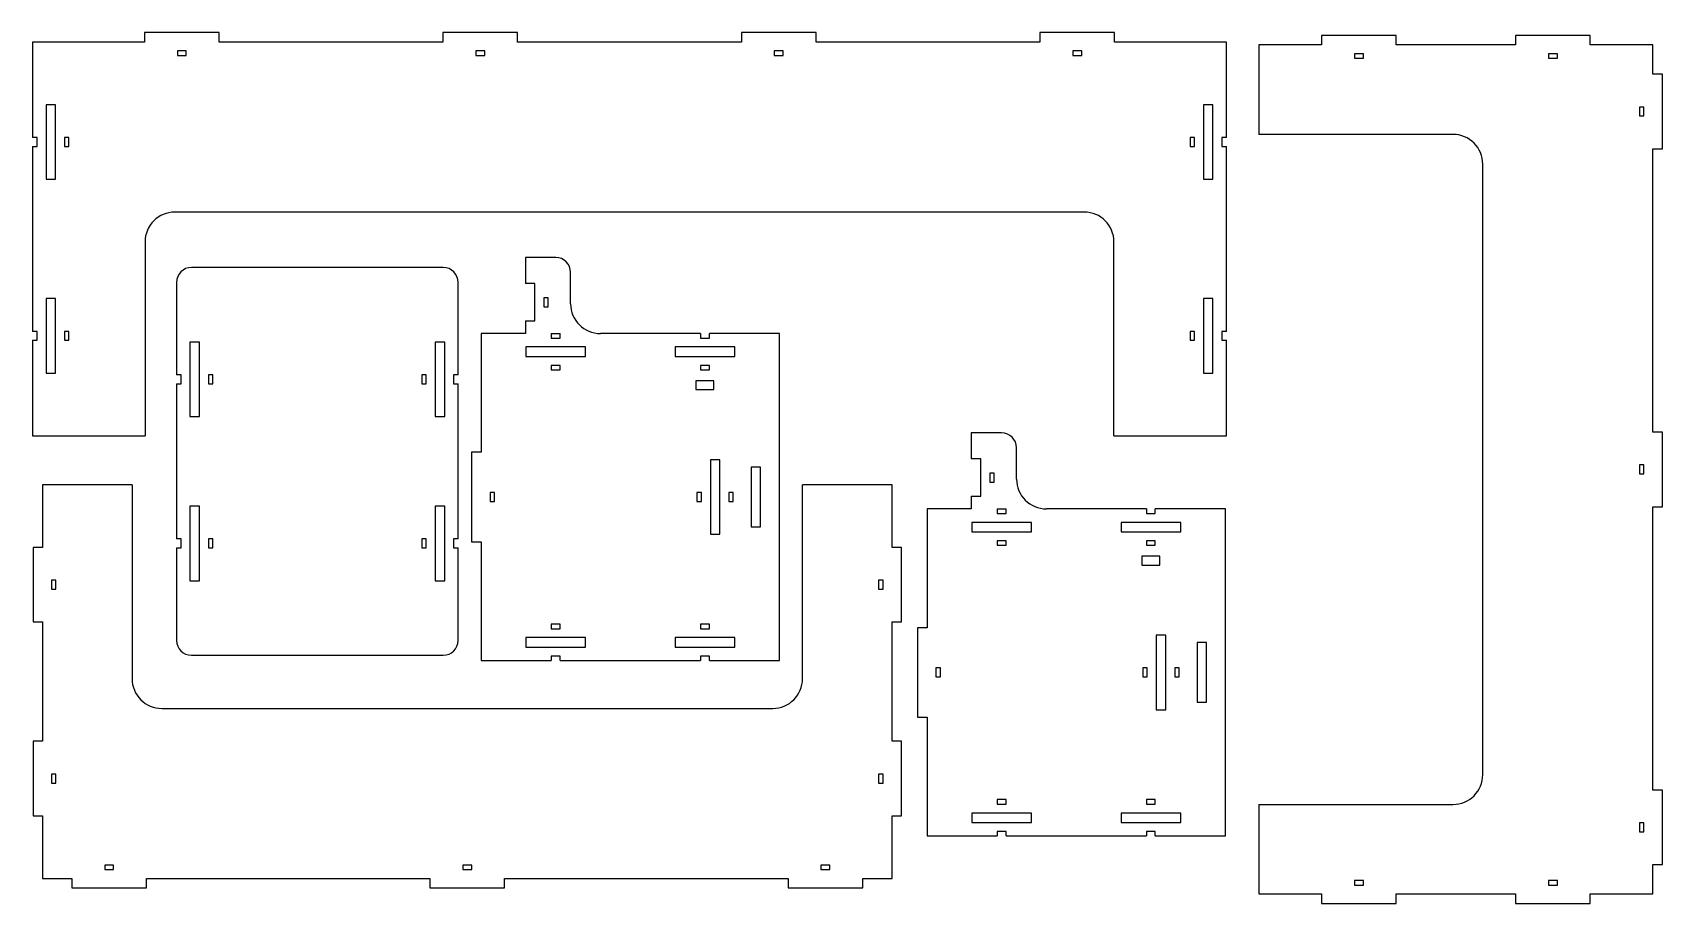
# Model space of a CAD drawing. Header units: millimetres. Extents: x 6 to 552, y 8 to 300.
import ezdxf

# ---------------------------------------------------------------- set-up
doc = ezdxf.new("R2010")
doc.units = ezdxf.units.MM

msp = doc.modelspace()

# ---------------------------------------------------------------- linework, layer by layer
at = {"color": 7, "linetype": 'Continuous', "lineweight": 25}
for p, q in [((43.17, 300.45), (43.17, 297.28)), ((68.17, 300.45), (43.17, 300.45)), ((68.17, 297.28), (68.17, 300.45)), ((143.17, 300.45), (143.17, 297.28)), ((168.17, 300.45), (143.17, 300.45)), ((168.17, 297.28), (168.17, 300.45)), ((243.17, 300.45), (243.17, 297.28)), ((268.17, 300.45), (243.17, 300.45)), ((268.17, 297.28), (268.17, 300.45)), ((343.17, 300.45), (343.17, 297.28)), ((368.17, 300.45), (343.17, 300.45)), ((368.17, 297.28), (368.17, 300.45)), ((5.67, 297.28), (5.67, 265.28)), ((43.17, 297.28), (5.67, 297.28)), ((143.17, 297.28), (68.17, 297.28)), ((243.17, 297.28), (168.17, 297.28)), ((343.17, 297.28), (268.17, 297.28)), ((405.67, 297.28), (368.17, 297.28)), ((405.67, 265.28), (405.67, 297.28)), ((437.57, 296.32), (416.57, 296.32)), ((416.57, 296.32), (416.57, 266.32)), ((437.57, 299.5), (437.57, 296.32)), ((462.57, 299.5), (437.57, 299.5)), ((462.57, 296.32), (462.57, 299.5)), ((502.57, 296.32), (462.57, 296.32)), ((502.57, 299.5), (502.57, 296.32)), ((527.57, 299.5), (502.57, 299.5)), ((527.57, 296.32), (527.57, 299.5)), ((548.57, 296.32), (527.57, 296.32)), ((548.57, 286.5), (548.57, 296.32)), ((57.17, 294.28), (54.17, 294.28)), ((54.17, 294.28), (54.17, 292.78)), ((54.17, 292.78), (57.17, 292.78)), ((57.17, 292.78), (57.17, 294.28)), ((157.17, 294.28), (154.17, 294.28)), ((154.17, 294.28), (154.17, 292.78)), ((154.17, 292.78), (157.17, 292.78)), ((157.17, 292.78), (157.17, 294.28)), ((257.17, 294.28), (254.17, 294.28)), ((254.17, 294.28), (254.17, 292.78)), ((254.17, 292.78), (257.17, 292.78)), ((257.17, 292.78), (257.17, 294.28)), ((357.17, 294.28), (354.17, 294.28)), ((354.17, 294.28), (354.17, 292.78)), ((354.17, 292.78), (357.17, 292.78)), ((357.17, 292.78), (357.17, 294.28)), ((451.57, 293.32), (448.57, 293.32)), ((448.57, 293.32), (448.57, 291.82)), ((448.57, 291.82), (451.57, 291.82)), ((451.57, 291.82), (451.57, 293.32)), ((516.57, 293.32), (513.57, 293.32)), ((513.57, 293.32), (513.57, 291.82)), ((513.57, 291.82), (516.57, 291.82)), ((516.57, 291.82), (516.57, 293.32)), ((551.75, 286.5), (548.57, 286.5)), ((551.75, 261.5), (551.75, 286.5)), ((13.35, 276.28), (10.17, 276.28)), ((10.17, 276.28), (10.17, 251.28)), ((13.35, 251.28), (13.35, 276.28)), ((401.17, 276.28), (398, 276.28)), ((398, 276.28), (398, 251.28)), ((401.17, 251.28), (401.17, 276.28)), ((545.57, 275.5), (544.07, 275.5)), ((544.07, 275.5), (544.07, 272.5)), ((545.57, 272.5), (545.57, 275.5)), ((544.07, 272.5), (545.57, 272.5)), ((7.17, 265.28), (5.67, 265.28)), ((5.67, 262.28), (7.17, 262.28)), ((5.67, 262.28), (5.67, 200.28)), ((7.17, 262.28), (7.17, 265.28)), ((17.85, 265.28), (16.35, 265.28)), ((16.35, 265.28), (16.35, 262.28)), ((16.35, 262.28), (17.85, 262.28)), ((17.85, 262.28), (17.85, 265.28)), ((395, 265.28), (393.5, 265.28)), ((393.5, 265.28), (393.5, 262.28)), ((393.5, 262.28), (395, 262.28)), ((395, 262.28), (395, 265.28)), ((405.67, 265.28), (404.17, 265.28)), ((404.17, 265.28), (404.17, 262.28)), ((404.17, 262.28), (405.67, 262.28)), ((405.67, 200.28), (405.67, 262.28)), ((481.57, 266.32), (416.57, 266.32)), ((548.57, 261.5), (551.75, 261.5)), ((548.57, 166.5), (548.57, 261.5)), ((10.17, 251.28), (13.35, 251.28)), ((398, 251.28), (401.17, 251.28)), ((491.57, 51.67), (491.57, 256.32)), ((358, 240.28), (53.35, 240.28)), ((43.35, 230.28), (43.35, 165.28)), ((368, 165.28), (368, 230.28)), ((180.94, 225.05), (170.77, 225.05)), ((170.77, 225.05), (170.77, 216.3)), ((143.25, 221.7), (58.9, 221.7)), ((185.94, 209.55), (185.94, 220.05)), ((53.9, 216.7), (53.9, 185.7)), ((148.25, 185.7), (148.25, 216.7)), ((173.94, 216.3), (170.77, 216.3)), ((173.94, 203.8), (173.94, 216.3)), ((13.35, 211.28), (10.17, 211.28)), ((10.17, 211.28), (10.17, 186.28)), ((13.35, 186.28), (13.35, 211.28)), ((176.94, 211.55), (176.94, 208.55)), ((178.44, 211.55), (176.94, 211.55)), ((176.94, 208.55), (178.44, 208.55)), ((178.44, 208.55), (178.44, 211.55)), ((401.17, 211.28), (398, 211.28)), ((398, 211.28), (398, 186.28)), ((401.17, 186.28), (401.17, 211.28)), ((170.77, 203.8), (170.77, 199.55)), ((170.77, 203.8), (173.94, 203.8)), ((7.17, 200.28), (5.67, 200.28)), ((5.67, 197.28), (7.17, 197.28)), ((5.67, 197.28), (5.67, 165.28)), ((7.17, 197.28), (7.17, 200.28)), ((17.85, 200.28), (16.35, 200.28)), ((16.35, 200.28), (16.35, 197.28)), ((16.35, 197.28), (17.85, 197.28)), ((17.85, 197.28), (17.85, 200.28)), ((61.57, 196.7), (58.4, 196.7)), ((58.4, 196.7), (58.4, 171.7)), ((61.57, 171.7), (61.57, 196.7)), ((143.75, 196.7), (140.57, 196.7)), ((140.57, 196.7), (140.57, 171.7)), ((143.75, 171.7), (143.75, 196.7)), ((170.77, 199.55), (155.94, 199.55)), ((155.94, 199.55), (155.94, 159.74)), ((179.44, 199.55), (179.44, 198.05)), ((179.44, 199.55), (182.44, 199.55)), ((179.44, 198.05), (182.44, 198.05)), ((182.44, 198.05), (182.44, 199.55)), ((229.44, 199.55), (195.94, 199.55)), ((229.44, 199.55), (229.44, 198.05)), ((229.44, 198.05), (232.44, 198.05)), ((232.44, 198.05), (232.44, 199.55)), ((255.94, 199.55), (232.44, 199.55)), ((255.94, 89.92), (255.94, 199.55)), ((395, 200.28), (393.5, 200.28)), ((393.5, 200.28), (393.5, 197.28)), ((393.5, 197.28), (395, 197.28)), ((395, 197.28), (395, 200.28)), ((405.67, 200.28), (404.17, 200.28)), ((404.17, 200.28), (404.17, 197.28)), ((404.17, 197.28), (405.67, 197.28)), ((405.67, 165.28), (405.67, 197.28)), ((170.94, 195.05), (170.94, 191.87)), ((190.94, 195.05), (170.94, 195.05)), ((170.94, 191.87), (190.94, 191.87)), ((190.94, 191.87), (190.94, 195.05)), ((240.94, 195.05), (220.94, 195.05)), ((220.94, 195.05), (220.94, 191.87)), ((220.94, 191.87), (240.94, 191.87)), ((240.94, 191.87), (240.94, 195.05)), ((10.17, 186.28), (13.35, 186.28)), ((55.4, 185.7), (53.9, 185.7)), ((55.4, 182.7), (55.4, 185.7)), ((66.07, 185.7), (64.57, 185.7)), ((64.57, 185.7), (64.57, 182.7)), ((66.07, 182.7), (66.07, 185.7)), ((137.57, 185.7), (136.07, 185.7)), ((136.07, 185.7), (136.07, 182.7)), ((137.57, 182.7), (137.57, 185.7)), ((148.25, 185.7), (146.75, 185.7)), ((146.75, 185.7), (146.75, 182.7)), ((179.44, 188.87), (179.44, 187.37)), ((182.44, 188.87), (179.44, 188.87)), ((179.44, 187.37), (182.44, 187.37)), ((182.44, 187.37), (182.44, 188.87)), ((229.44, 188.87), (229.44, 187.37)), ((232.44, 188.87), (229.44, 188.87)), ((229.44, 187.37), (232.44, 187.37)), ((232.44, 187.37), (232.44, 188.87)), ((398, 186.28), (401.17, 186.28)), ((53.9, 182.7), (55.4, 182.7)), ((53.9, 182.7), (53.9, 130.7)), ((64.57, 182.7), (66.07, 182.7)), ((136.07, 182.7), (137.57, 182.7)), ((146.75, 182.7), (148.25, 182.7)), ((148.25, 130.7), (148.25, 182.7)), ((227.94, 183.74), (227.94, 180.74)), ((233.94, 183.74), (227.94, 183.74)), ((227.94, 180.74), (233.94, 180.74)), ((233.94, 180.74), (233.94, 183.74)), ((58.4, 171.7), (61.57, 171.7)), ((140.57, 171.7), (143.75, 171.7)), ((5.67, 165.28), (43.35, 165.28)), ((330.35, 166.26), (320.17, 166.26)), ((320.17, 166.26), (320.17, 157.51)), ((368, 165.28), (405.67, 165.28)), ((551.75, 166.5), (548.57, 166.5)), ((551.75, 141.5), (551.75, 166.5)), ((152.77, 159.74), (152.77, 129.74)), ((155.94, 159.74), (152.77, 159.74)), ((335.35, 150.76), (335.35, 161.26)), ((232.77, 157.24), (232.77, 132.24)), ((235.94, 157.24), (232.77, 157.24)), ((235.94, 132.24), (235.94, 157.24)), ((246.42, 154.74), (246.42, 134.74)), ((249.59, 154.74), (246.42, 154.74)), ((249.59, 134.74), (249.59, 154.74)), ((323.35, 157.51), (320.17, 157.51)), ((323.35, 145.01), (323.35, 157.51)), ((545.57, 155.5), (544.07, 155.5)), ((544.07, 155.5), (544.07, 152.5)), ((545.57, 152.5), (545.57, 155.5)), ((38.99, 148.86), (8.99, 148.86)), ((8.99, 148.86), (8.99, 127.86)), ((38.99, 148.86), (38.99, 83.86)), ((263.64, 83.86), (263.64, 148.86)), ((293.64, 148.86), (263.64, 148.86)), ((293.64, 127.86), (293.64, 148.86)), ((326.35, 152.76), (326.35, 149.76)), ((327.85, 152.76), (326.35, 152.76)), ((326.35, 149.76), (327.85, 149.76)), ((327.85, 149.76), (327.85, 152.76)), ((544.07, 152.5), (545.57, 152.5)), ((158.94, 146.24), (158.94, 143.24)), ((160.44, 146.24), (158.94, 146.24)), ((158.94, 143.24), (160.44, 143.24)), ((160.44, 143.24), (160.44, 146.24)), ((228.27, 146.24), (228.27, 143.24)), ((229.77, 146.24), (228.27, 146.24)), ((228.27, 143.24), (229.77, 143.24)), ((229.77, 143.24), (229.77, 146.24)), ((240.44, 146.24), (238.94, 146.24)), ((238.94, 146.24), (238.94, 143.24)), ((238.94, 143.24), (240.44, 143.24)), ((240.44, 143.24), (240.44, 146.24)), ((320.17, 145.01), (320.17, 140.76)), ((320.17, 145.01), (323.35, 145.01)), ((61.57, 141.7), (58.4, 141.7)), ((58.4, 141.7), (58.4, 116.7)), ((61.57, 116.7), (61.57, 141.7)), ((143.75, 141.7), (140.57, 141.7)), ((140.57, 141.7), (140.57, 116.7)), ((143.75, 116.7), (143.75, 141.7)), ((320.17, 140.76), (305.35, 140.76)), ((305.35, 140.76), (305.35, 100.94)), ((328.85, 140.76), (328.85, 139.26)), ((328.85, 140.76), (331.85, 140.76)), ((328.85, 139.26), (331.85, 139.26)), ((331.85, 139.26), (331.85, 140.76)), ((378.85, 140.76), (345.35, 140.76)), ((378.85, 140.76), (378.85, 139.26)), ((378.85, 139.26), (381.85, 139.26)), ((381.85, 139.26), (381.85, 140.76)), ((405.35, 140.76), (381.85, 140.76)), ((405.35, 31.13), (405.35, 140.76)), ((548.57, 141.5), (551.75, 141.5)), ((548.57, 46.5), (548.57, 141.5)), ((232.77, 132.24), (235.94, 132.24)), ((246.42, 134.74), (249.59, 134.74)), ((320.35, 136.26), (320.35, 133.08)), ((340.35, 136.26), (320.35, 136.26)), ((320.35, 133.08), (340.35, 133.08)), ((340.35, 133.08), (340.35, 136.26)), ((390.35, 136.26), (370.35, 136.26)), ((370.35, 136.26), (370.35, 133.08)), ((370.35, 133.08), (390.35, 133.08)), ((390.35, 133.08), (390.35, 136.26)), ((5.82, 127.86), (5.82, 102.86)), ((8.99, 127.86), (5.82, 127.86)), ((55.4, 130.7), (53.9, 130.7)), ((53.9, 127.7), (55.4, 127.7)), ((53.9, 127.7), (53.9, 96.7)), ((55.4, 127.7), (55.4, 130.7)), ((66.07, 130.7), (64.57, 130.7)), ((64.57, 130.7), (64.57, 127.7)), ((64.57, 127.7), (66.07, 127.7)), ((66.07, 127.7), (66.07, 130.7)), ((137.57, 130.7), (136.07, 130.7)), ((136.07, 130.7), (136.07, 127.7)), ((136.07, 127.7), (137.57, 127.7)), ((137.57, 127.7), (137.57, 130.7)), ((148.25, 130.7), (146.75, 130.7)), ((146.75, 130.7), (146.75, 127.7)), ((146.75, 127.7), (148.25, 127.7)), ((148.25, 96.7), (148.25, 127.7)), ((152.77, 129.74), (155.94, 129.74)), ((155.94, 129.74), (155.94, 89.92)), ((296.82, 127.86), (293.64, 127.86)), ((296.82, 102.86), (296.82, 127.86)), ((328.85, 130.08), (328.85, 128.58)), ((331.85, 130.08), (328.85, 130.08)), ((328.85, 128.58), (331.85, 128.58)), ((331.85, 128.58), (331.85, 130.08)), ((378.85, 130.08), (378.85, 128.58)), ((381.85, 130.08), (378.85, 130.08)), ((378.85, 128.58), (381.85, 128.58)), ((381.85, 128.58), (381.85, 130.08)), ((377.35, 124.94), (377.35, 121.94)), ((383.35, 124.94), (377.35, 124.94)), ((377.35, 121.94), (383.35, 121.94)), ((383.35, 121.94), (383.35, 124.94)), ((13.49, 116.86), (11.99, 116.86)), ((11.99, 116.86), (11.99, 113.86)), ((13.49, 113.86), (13.49, 116.86)), ((58.4, 116.7), (61.57, 116.7)), ((140.57, 116.7), (143.75, 116.7)), ((290.64, 116.86), (289.14, 116.86)), ((289.14, 116.86), (289.14, 113.86)), ((290.64, 113.86), (290.64, 116.86)), ((11.99, 113.86), (13.49, 113.86)), ((289.14, 113.86), (290.64, 113.86)), ((5.82, 102.86), (8.99, 102.86)), ((8.99, 102.86), (8.99, 62.86)), ((182.44, 102.1), (179.44, 102.1)), ((179.44, 102.1), (179.44, 100.6)), ((179.44, 100.6), (182.44, 100.6)), ((182.44, 100.6), (182.44, 102.1)), ((232.44, 102.1), (229.44, 102.1)), ((229.44, 102.1), (229.44, 100.6)), ((229.44, 100.6), (232.44, 100.6)), ((232.44, 100.6), (232.44, 102.1)), ((293.64, 102.86), (296.82, 102.86)), ((293.64, 62.86), (293.64, 102.86)), ((302.17, 100.94), (302.17, 70.94)), ((305.35, 100.94), (302.17, 100.94)), ((382.17, 98.44), (382.17, 73.44)), ((385.35, 98.44), (382.17, 98.44)), ((385.35, 73.44), (385.35, 98.44)), ((170.94, 97.6), (170.94, 94.42)), ((190.94, 97.6), (170.94, 97.6)), ((170.94, 94.42), (190.94, 94.42)), ((190.94, 94.42), (190.94, 97.6)), ((220.94, 97.6), (220.94, 94.42)), ((240.94, 97.6), (220.94, 97.6)), ((220.94, 94.42), (240.94, 94.42)), ((240.94, 94.42), (240.94, 97.6)), ((395.82, 95.94), (395.82, 75.94)), ((399, 95.94), (395.82, 95.94)), ((399, 75.94), (399, 95.94)), ((58.9, 91.7), (143.25, 91.7)), ((155.94, 89.92), (179.44, 89.92)), ((182.44, 91.42), (179.44, 91.42)), ((179.44, 91.42), (179.44, 89.92)), ((182.44, 89.92), (182.44, 91.42)), ((182.44, 89.92), (229.44, 89.92)), ((232.44, 91.42), (229.44, 91.42)), ((229.44, 91.42), (229.44, 89.92)), ((232.44, 89.92), (232.44, 91.42)), ((232.44, 89.92), (255.94, 89.92)), ((308.35, 87.44), (308.35, 84.44)), ((309.85, 87.44), (308.35, 87.44)), ((309.85, 84.44), (309.85, 87.44)), ((377.67, 87.44), (377.67, 84.44)), ((379.17, 87.44), (377.67, 87.44)), ((379.17, 84.44), (379.17, 87.44)), ((389.85, 87.44), (388.35, 87.44)), ((388.35, 87.44), (388.35, 84.44)), ((389.85, 84.44), (389.85, 87.44)), ((308.35, 84.44), (309.85, 84.44)), ((377.67, 84.44), (379.17, 84.44)), ((388.35, 84.44), (389.85, 84.44)), ((48.99, 73.86), (253.64, 73.86)), ((382.17, 73.44), (385.35, 73.44)), ((395.82, 75.94), (399, 75.94)), ((302.17, 70.94), (305.35, 70.94)), ((305.35, 70.94), (305.35, 31.13)), ((5.82, 62.86), (5.82, 37.86)), ((8.99, 62.86), (5.82, 62.86)), ((296.82, 62.86), (293.64, 62.86)), ((296.82, 37.86), (296.82, 62.86)), ((13.49, 51.86), (11.99, 51.86)), ((11.99, 51.86), (11.99, 48.86)), ((13.49, 48.86), (13.49, 51.86)), ((290.64, 51.86), (289.14, 51.86)), ((289.14, 51.86), (289.14, 48.86)), ((290.64, 48.86), (290.64, 51.86)), ((11.99, 48.86), (13.49, 48.86)), ((289.14, 48.86), (290.64, 48.86)), ((551.75, 46.5), (548.57, 46.5)), ((551.75, 21.5), (551.75, 46.5)), ((320.35, 38.81), (320.35, 35.63)), ((340.35, 38.81), (320.35, 38.81)), ((331.85, 43.31), (328.85, 43.31)), ((328.85, 43.31), (328.85, 41.81)), ((328.85, 41.81), (331.85, 41.81)), ((331.85, 41.81), (331.85, 43.31)), ((340.35, 35.63), (340.35, 38.81)), ((370.35, 38.81), (370.35, 35.63)), ((390.35, 38.81), (370.35, 38.81)), ((381.85, 43.31), (378.85, 43.31)), ((378.85, 43.31), (378.85, 41.81)), ((378.85, 41.81), (381.85, 41.81)), ((381.85, 41.81), (381.85, 43.31)), ((390.35, 35.63), (390.35, 38.81)), ((416.57, 41.67), (481.57, 41.67)), ((416.57, 41.67), (416.57, 11.67)), ((5.82, 37.86), (8.99, 37.86)), ((8.99, 37.86), (8.99, 16.86)), ((293.64, 37.86), (296.82, 37.86)), ((293.64, 16.86), (293.64, 37.86)), ((320.35, 35.63), (340.35, 35.63)), ((370.35, 35.63), (390.35, 35.63)), ((545.57, 35.5), (544.07, 35.5)), ((544.07, 35.5), (544.07, 32.5)), ((545.57, 32.5), (545.57, 35.5)), ((305.35, 31.13), (328.85, 31.13)), ((331.85, 32.63), (328.85, 32.63)), ((328.85, 32.63), (328.85, 31.13)), ((331.85, 31.13), (331.85, 32.63)), ((331.85, 31.13), (378.85, 31.13)), ((381.85, 32.63), (378.85, 32.63)), ((378.85, 32.63), (378.85, 31.13)), ((381.85, 31.13), (381.85, 32.63)), ((381.85, 31.13), (405.35, 31.13)), ((544.07, 32.5), (545.57, 32.5)), ((8.99, 16.86), (18.82, 16.86)), ((18.82, 16.86), (18.82, 13.69)), ((32.82, 21.36), (29.82, 21.36)), ((29.82, 21.36), (29.82, 19.86)), ((29.82, 19.86), (32.82, 19.86)), ((32.82, 19.86), (32.82, 21.36)), ((43.82, 13.69), (43.82, 16.86)), ((43.82, 16.86), (138.82, 16.86)), ((138.82, 16.86), (138.82, 13.69)), ((152.82, 21.36), (149.82, 21.36)), ((149.82, 21.36), (149.82, 19.86)), ((149.82, 19.86), (152.82, 19.86)), ((152.82, 19.86), (152.82, 21.36)), ((163.82, 13.69), (163.82, 16.86)), ((163.82, 16.86), (258.82, 16.86)), ((258.82, 16.86), (258.82, 13.69)), ((272.82, 21.36), (269.82, 21.36)), ((269.82, 21.36), (269.82, 19.86)), ((269.82, 19.86), (272.82, 19.86)), ((272.82, 19.86), (272.82, 21.36)), ((283.82, 13.69), (283.82, 16.86)), ((283.82, 16.86), (293.64, 16.86)), ((548.57, 21.5), (551.75, 21.5)), ((548.57, 11.67), (548.57, 21.5)), ((18.82, 13.69), (43.82, 13.69)), ((138.82, 13.69), (163.82, 13.69)), ((258.82, 13.69), (283.82, 13.69)), ((416.57, 11.67), (437.57, 11.67)), ((437.57, 11.67), (437.57, 8.5)), ((448.57, 16.17), (448.57, 14.67)), ((451.57, 16.17), (448.57, 16.17)), ((448.57, 14.67), (451.57, 14.67)), ((451.57, 14.67), (451.57, 16.17)), ((462.57, 8.5), (462.57, 11.67)), ((462.57, 11.67), (502.57, 11.67)), ((502.57, 11.67), (502.57, 8.5)), ((516.57, 16.17), (513.57, 16.17)), ((513.57, 16.17), (513.57, 14.67)), ((513.57, 14.67), (516.57, 14.67)), ((516.57, 14.67), (516.57, 16.17)), ((527.57, 8.5), (527.57, 11.67)), ((527.57, 11.67), (548.57, 11.67)), ((437.57, 8.5), (462.57, 8.5)), ((502.57, 8.5), (527.57, 8.5))]:
    msp.add_line(p, q, dxfattribs=at)
for centre, radius, start, end in [((481.57, 256.32), 10, 0, 90), ((53.35, 230.28), 10, 90, 180), ((358, 230.28), 10, 0, 90), ((180.94, 220.05), 5, 0, 90), ((58.9, 216.7), 5, 90, 180), ((143.25, 216.7), 5, 0, 90), ((195.94, 209.55), 10, 180, 270), ((330.35, 161.26), 5, 0, 90), ((345.35, 150.76), 10, 180, 270), ((58.9, 96.7), 5, 180, 270), ((143.25, 96.7), 5, 270, 0), ((48.99, 83.86), 10, 180, 270), ((253.64, 83.86), 10, 270, 0), ((481.57, 51.67), 10, 270, 0)]:
    msp.add_arc(centre, radius, start, end, dxfattribs=at)

doc.saveas('drawing.dxf')
